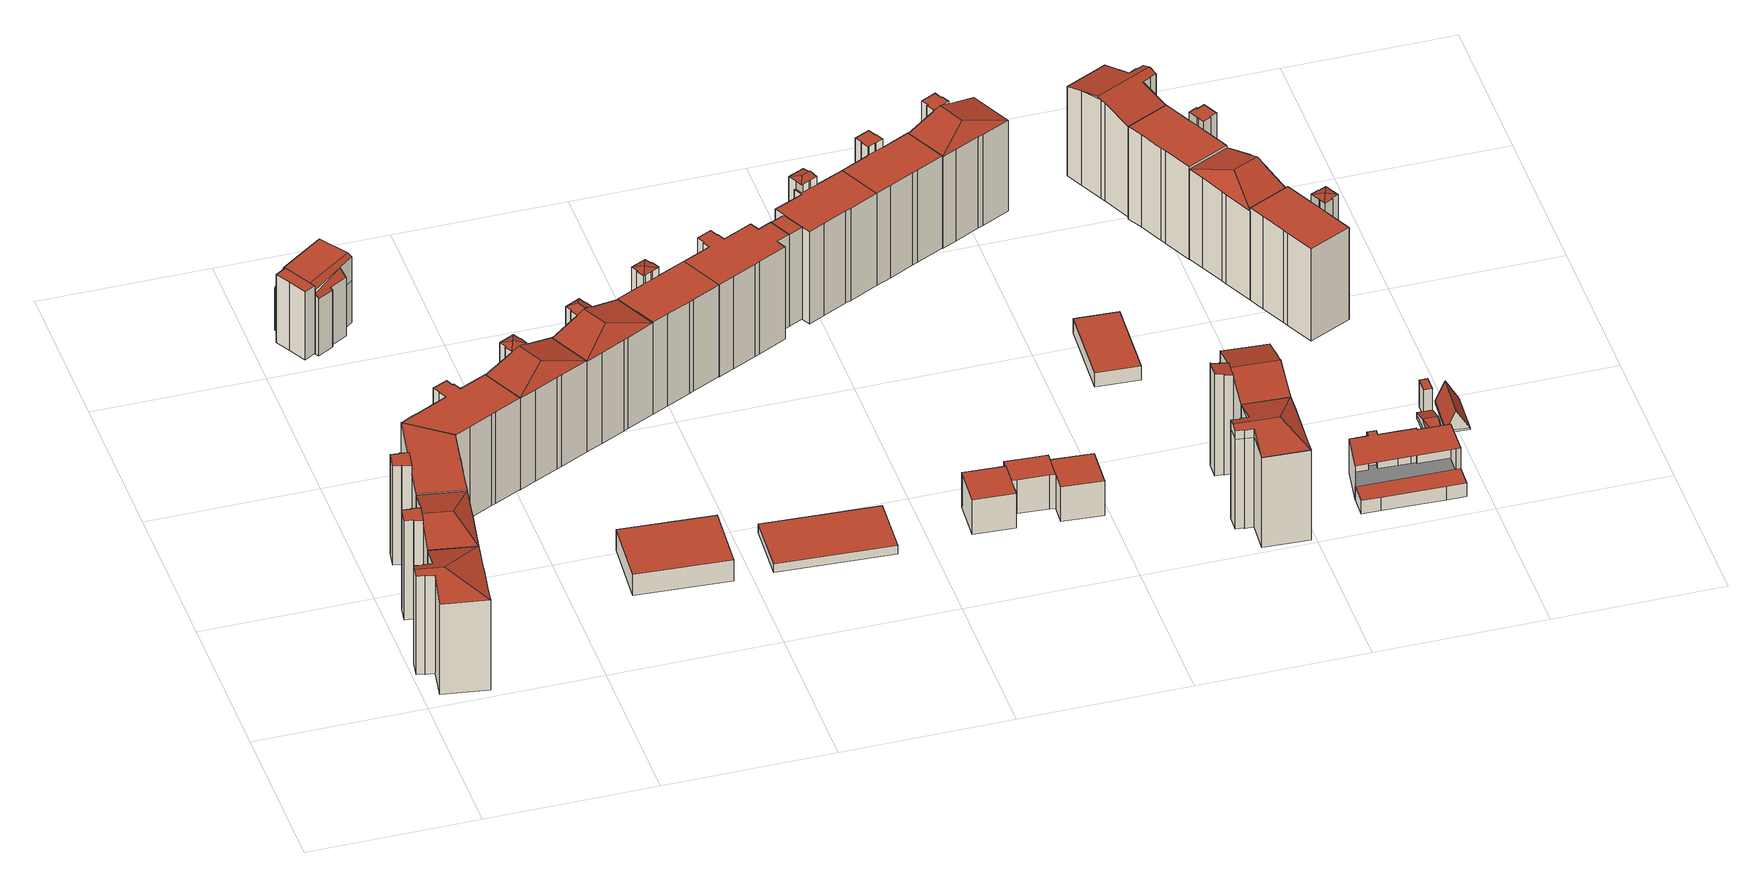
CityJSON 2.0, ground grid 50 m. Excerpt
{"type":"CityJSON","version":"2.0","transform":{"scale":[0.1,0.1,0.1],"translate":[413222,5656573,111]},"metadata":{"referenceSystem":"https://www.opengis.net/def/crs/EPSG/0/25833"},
"CityObjects":{
"building1":{"type":"Building","attributes":{"Dachtyp_tdc":"tdcFreeFormRoof","Gemeindeschluessel":14612000,"Dachneigung":18.18,"QualitaetDacherkennung":18,"Geometrietyp2DReferenz":"3000","measuredHeight":34.26,"function":"31001_9998","roofType":"5000"},"geometry":[{"type":"Solid","lod":"2","boundaries":[[[[0,1,2,3]],[[1,4,5,2]],[[4,6,7,5]],[[6,8,9,7]],[[8,10,11,9]],[[10,12,13,11]],[[12,14,15,13]],[[14,16,17,15]],[[16,18,19,17]],[[18,20,21,19]],[[20,22,23,21]],[[22,24,25,23]],[[24,26,27,25]],[[26,28,29,27]],[[28,0,3,29]],[[30,20,18,16,14,12]],[[30,12,10,8,6,4,1,31]],[[24,22,20,30,31,0,28,26]],[[1,0,31]],[[3,2,5,7,9,11,13,15,17,19,21,23,25,27,29]]]],"semantics":{"surfaces":[{"type":"WallSurface"},{"type":"RoofSurface"},{"type":"GroundSurface"}],"values":[[0,0,0,0,0,0,0,0,0,0,0,0,0,0,0,1,1,1,0,2]]}}]},
"building2":{"type":"Building","attributes":{"Gemeindeschluessel":14612000,"Geometrietyp2DReferenz":"3000","function":"31001_9998","roofType":"9999"},"children":["building2-1","building2-2"]},
"building2-1":{"type":"BuildingPart","attributes":{"Dachtyp_tdc":"tdcPolyFlatRoof","Dachneigung":0,"QualitaetDacherkennung":25,"Geometrietyp2DReferenz":"3000","measuredHeight":33.9,"roofType":"1000"},"parents":["building2"],"geometry":[{"type":"MultiSurface","lod":"2","boundaries":[[[32,33,34]],[[32,35,36,33]],[[35,37,38,36]],[[37,39,40,38]],[[39,41,42,40]],[[41,43,44,42]],[[43,45,46,44]],[[45,47,48,49,46]],[[47,45,43,41,39,37,35,32,50,51,52]],[[33,36,38,40,42,44,46,49,53]]],"semantics":{"surfaces":[{"type":"WallSurface"},{"type":"RoofSurface"},{"type":"GroundSurface"}],"values":[0,0,0,0,0,0,0,0,1,2]}}]},
"building2-2":{"type":"BuildingPart","attributes":{"Dachtyp_tdc":"tdcHipAndGableRoof","Dachneigung":14.96,"QualitaetDacherkennung":18,"Geometrietyp2DReferenz":"3000","measuredHeight":34.04,"roofType":"5000"},"parents":["building2"],"geometry":[{"type":"MultiSurface","lod":"2","boundaries":[[[48,54,55,49]],[[54,56,57,55]],[[56,58,59,57]],[[58,60,61,59]],[[60,62,63,61]],[[62,64,65,63]],[[64,66,13,65]],[[66,67,11,13]],[[67,34,33,11]],[[66,64,62,60,58,68]],[[58,56,54,48,52,69,68]],[[69,50,34,67,66,68]],[[53,49,55,57,59,61,63,65,13,11,33]]],"semantics":{"surfaces":[{"type":"WallSurface"},{"type":"RoofSurface"},{"type":"GroundSurface"}],"values":[0,0,0,0,0,0,0,0,0,1,1,1,2]}}]},
"building3":{"type":"Building","attributes":{"Gemeindeschluessel":14612000,"Geometrietyp2DReferenz":"3000","function":"31001_9998","roofType":"9999"},"children":["building3-1","building3-2"]},
"building3-1":{"type":"BuildingPart","attributes":{"Dachtyp_tdc":"tdcPolyFlatRoof","Dachneigung":0,"QualitaetDacherkennung":62,"Geometrietyp2DReferenz":"3000","measuredHeight":31.09,"roofType":"1000"},"parents":["building3"],"geometry":[{"type":"MultiSurface","lod":"2","boundaries":[[[70,71,72,73]],[[71,74,75,72]],[[74,76,77,75]],[[76,78,79,77]],[[78,80,81,79]],[[80,82,59,81]],[[82,83,57,59]],[[83,84,85,57]],[[84,86,87,85]],[[84,83,82,80,78,76,74,71,70,86]],[[87,73,72,75,77,79,81,59,57,85]]],"semantics":{"surfaces":[{"type":"WallSurface"},{"type":"RoofSurface"},{"type":"GroundSurface"}],"values":[0,0,0,0,0,0,0,0,0,1,2]}}]},
"building3-2":{"type":"BuildingPart","attributes":{"Dachtyp_tdc":"tdcPolyFlatRoof","Dachneigung":0,"QualitaetDacherkennung":21,"Geometrietyp2DReferenz":"3000","measuredHeight":33.88,"roofType":"1000"},"parents":["building3"],"geometry":[{"type":"MultiSurface","lod":"2","boundaries":[[[88,89,90,91]],[[89,92,93,90]],[[92,94,70,73,93]],[[95,96,85,87,86]],[[96,97,98,85]],[[97,99,100,98]],[[99,101,102,100]],[[101,88,91,102]],[[101,99,97,96,95,94,92,89,88]],[[91,90,93,73,87,85,98,100,102]]],"semantics":{"surfaces":[{"type":"WallSurface"},{"type":"RoofSurface"},{"type":"GroundSurface"}],"values":[0,0,0,0,0,0,0,0,1,2]}}]},
"building4":{"type":"Building","attributes":{"Dachtyp_tdc":"tdcPolyFlatRoof","Gemeindeschluessel":14612000,"Dachneigung":0,"QualitaetDacherkennung":43,"Geometrietyp2DReferenz":"3000","measuredHeight":31.38,"function":"31001_9998","roofType":"1000"},"geometry":[{"type":"Solid","lod":"2","boundaries":[[[[103,104,105,106]],[[104,107,108,105]],[[107,109,110,108]],[[109,111,112,110]],[[111,113,114,112]],[[113,115,116,114]],[[115,117,118,116]],[[117,119,120,118]],[[119,121,122,120]],[[121,123,124,122]],[[123,125,126,124]],[[125,127,128,126]],[[127,129,130,128]],[[129,131,132,130]],[[131,133,134,132]],[[133,135,136,134]],[[135,137,138,136]],[[137,103,106,138]],[[137,135,133,131,129,127,125,123,121,119,117,115,113,111,109,107,104,103]],[[106,105,108,110,112,114,116,118,120,122,124,126,128,130,132,134,136,138]]]],"semantics":{"surfaces":[{"type":"WallSurface"},{"type":"RoofSurface"},{"type":"GroundSurface"}],"values":[[0,0,0,0,0,0,0,0,0,0,0,0,0,0,0,0,0,0,1,2]]}}]},
"building5":{"type":"Building","attributes":{"Gemeindeschluessel":14612000,"Geometrietyp2DReferenz":"3000","function":"31001_9998","roofType":"9999"},"children":["building5-1","building5-2","building5-3"]},
"building5-1":{"type":"BuildingPart","attributes":{"Dachtyp_tdc":"tdcCutGableRoof","Dachneigung":0.2,"QualitaetDacherkennung":52,"Geometrietyp2DReferenz":"3000","measuredHeight":23.17,"roofType":"9999"},"parents":["building5"],"geometry":[{"type":"MultiSurface","lod":"2","boundaries":[[[139,140,141,142]],[[143,144,145,146]],[[144,147,148,145]],[[147,149,150,148]],[[149,151,152,150]],[[151,153,154,152]],[[153,155,156,154]],[[155,157,158,156]],[[159,160,161,147,162]],[[163,164,165,166,167,168]],[[162,169,170,166,165,159]],[[143,170,169,144]],[[144,169,162,147]],[[139,171,168,167,140]],[[153,165,164,155]],[[151,160,159,165,153]],[[155,164,163,172,157]],[[149,161,160,151]],[[147,161,149]],[[158,142,141,146,145,148,150,152,154,156]]],"semantics":{"surfaces":[{"type":"WallSurface"},{"type":"RoofSurface"},{"type":"GroundSurface"}],"values":[0,0,0,0,0,0,0,0,1,1,1,0,0,0,0,0,0,0,0,2]}}]},
"building5-2":{"type":"BuildingPart","attributes":{"Dachtyp_tdc":"tdcPolyFlatRoof","Dachneigung":0,"QualitaetDacherkennung":53,"Geometrietyp2DReferenz":"3000","measuredHeight":23.2,"roofType":"1000"},"parents":["building5"],"geometry":[{"type":"MultiSurface","lod":"2","boundaries":[[[173,174,175,141,140,167]],[[174,176,177,175]],[[176,178,179,177]],[[178,180,170,143,146,179]],[[180,178,176,174,173]],[[141,175,177,179,146]]],"semantics":{"surfaces":[{"type":"WallSurface"},{"type":"RoofSurface"},{"type":"GroundSurface"}],"values":[0,0,0,0,1,2]}}]},
"building5-3":{"type":"BuildingPart","attributes":{"Dachtyp_tdc":"tdcPolyFlatRoof","Dachneigung":43.08,"QualitaetDacherkennung":27,"Geometrietyp2DReferenz":"3000","measuredHeight":22.1,"roofType":"2100"},"parents":["building5"],"geometry":[{"type":"MultiSurface","lod":"2","boundaries":[[[172,181,182,158,157]],[[181,183,184,182]],[[183,185,186,184]],[[185,187,188,186]],[[187,171,139,142,188]],[[187,185,183,181,172,171]],[[142,158,182,184,186,188]]],"semantics":{"surfaces":[{"type":"WallSurface"},{"type":"RoofSurface"},{"type":"GroundSurface"}],"values":[0,0,0,0,0,1,2]}}]},
"building6":{"type":"Building","attributes":{"Gemeindeschluessel":14612000,"Geometrietyp2DReferenz":"3000","function":"31001_9998","roofType":"9999"},"children":["building6-1","building6-2"]},
"building6-1":{"type":"BuildingPart","attributes":{"Dachtyp_tdc":"tdcHipAndGableRoof","Dachneigung":15.09,"QualitaetDacherkennung":14,"Geometrietyp2DReferenz":"3000","measuredHeight":34.61,"roofType":"5000"},"parents":["building6"],"geometry":[{"type":"MultiSurface","lod":"2","boundaries":[[[189,190,191,192]],[[190,193,194,191]],[[193,195,196,194]],[[195,197,198,196]],[[197,199,200,198]],[[199,201,202,200]],[[201,203,204,202]],[[203,205,206,204]],[[201,199,197,195,193,207]],[[193,190,189,208,209,210,207]],[[210,211,212,205,203,201,207]],[[213,214,215,192,191,194,196,198,200,202,204,206]]],"semantics":{"surfaces":[{"type":"WallSurface"},{"type":"RoofSurface"},{"type":"GroundSurface"}],"values":[0,0,0,0,0,0,0,0,1,1,1,2]}}]},
"building6-2":{"type":"BuildingPart","attributes":{"Dachtyp_tdc":"tdcFreeFormRoof","Dachneigung":15.36,"QualitaetDacherkennung":20,"Geometrietyp2DReferenz":"3000","measuredHeight":34.92,"roofType":"5000"},"parents":["building6"],"geometry":[{"type":"MultiSurface","lod":"2","boundaries":[[[216,217,218,219]],[[217,220,221,218]],[[220,222,223,221]],[[222,224,225,223]],[[224,226,227,225]],[[226,228,192,227]],[[228,189,192]],[[229,206,205]],[[229,216,219,206]],[[230,211,231,209,232,233,234]],[[232,228,226,224,222,233]],[[222,220,234,233]],[[220,217,216,229,230,234]],[[219,218,221,223,225,227,192,215,214,213,206]]],"semantics":{"surfaces":[{"type":"WallSurface"},{"type":"RoofSurface"},{"type":"GroundSurface"}],"values":[0,0,0,0,0,0,0,0,0,1,1,1,1,2]}}]},
"building7":{"type":"Building","attributes":{"Dachtyp_tdc":"tdcPolyFlatRoof","Gemeindeschluessel":14612000,"Dachneigung":0,"QualitaetDacherkennung":86,"Geometrietyp2DReferenz":"3000","measuredHeight":7.02,"function":"31001_9998","roofType":"1000"},"geometry":[{"type":"Solid","lod":"2","boundaries":[[[[235,236,237,238]],[[236,239,240,237]],[[239,241,242,240]],[[241,235,238,242]],[[241,239,236,235]],[[238,237,240,242]]]],"semantics":{"surfaces":[{"type":"WallSurface"},{"type":"RoofSurface"},{"type":"GroundSurface"}],"values":[[0,0,0,0,1,2]]}}]},
"building8":{"type":"Building","attributes":{"Gemeindeschluessel":14612000,"Geometrietyp2DReferenz":"3000","function":"31001_9998","roofType":"9999"},"children":["building8-1","building8-2"]},
"building8-1":{"type":"BuildingPart","attributes":{"Dachtyp_tdc":"tdcFreeFormRoof","Dachneigung":25.34,"QualitaetDacherkennung":10,"Geometrietyp2DReferenz":"3000","measuredHeight":34.92,"roofType":"5000"},"parents":["building8"],"geometry":[{"type":"MultiSurface","lod":"2","boundaries":[[[243,244,245,246]],[[244,247,248,245]],[[247,249,250,248]],[[249,251,252,250]],[[251,253,254,252]],[[255,256,257,258]],[[256,243,246,257]],[[259,260,253,251,249,247,261]],[[247,244,261]],[[244,243,256,255,262,259,261]],[[246,245,248,250,252,254,263,264,258,257]]],"semantics":{"surfaces":[{"type":"WallSurface"},{"type":"RoofSurface"},{"type":"GroundSurface"}],"values":[0,0,0,0,0,0,0,1,1,1,2]}}]},
"building8-2":{"type":"BuildingPart","attributes":{"Dachtyp_tdc":"tdcHipAndGableRoof","Dachneigung":15.27,"QualitaetDacherkennung":13,"Geometrietyp2DReferenz":"3000","measuredHeight":34.54,"roofType":"5000"},"parents":["building8"],"geometry":[{"type":"MultiSurface","lod":"2","boundaries":[[[265,254,253]],[[265,266,267,254]],[[266,268,269,267]],[[268,270,271,269]],[[270,272,273,271]],[[272,274,275,273]],[[274,276,277,275]],[[276,278,194,277]],[[278,279,191,194]],[[279,280,255,258,191]],[[278,276,274,272,270,281]],[[270,268,266,265,260,282,283,281]],[[283,262,280,279,278,281]],[[264,263,254,267,269,271,273,275,277,194,191,258]]],"semantics":{"surfaces":[{"type":"WallSurface"},{"type":"RoofSurface"},{"type":"GroundSurface"}],"values":[0,0,0,0,0,0,0,0,0,0,1,1,1,2]}}]},
"building9":{"type":"Building","attributes":{"Dachtyp_tdc":"tdcPolyFlatRoof","Gemeindeschluessel":14612000,"Dachneigung":0,"QualitaetDacherkennung":54,"Geometrietyp2DReferenz":"3000","measuredHeight":3,"function":"31001_9998","roofType":"1000"},"geometry":[{"type":"Solid","lod":"2","boundaries":[[[[284,285,286,287]],[[285,288,289,286]],[[288,290,291,289]],[[290,284,287,291]],[[290,288,285,284]],[[287,286,289,291]]]],"semantics":{"surfaces":[{"type":"WallSurface"},{"type":"RoofSurface"},{"type":"GroundSurface"}],"values":[[0,0,0,0,1,2]]}}]},
"building10":{"type":"Building","attributes":{"Gemeindeschluessel":14612000,"Geometrietyp2DReferenz":"3000","function":"31001_9998","roofType":"9999"},"children":["building10-1","building10-2"]},
"building10-1":{"type":"BuildingPart","attributes":{"Dachtyp_tdc":"tdcPolyFlatRoof","Dachneigung":0,"QualitaetDacherkennung":43,"Geometrietyp2DReferenz":"3000","measuredHeight":31.47,"roofType":"1000"},"parents":["building10"],"geometry":[{"type":"MultiSurface","lod":"2","boundaries":[[[292,293,294,295,296,297,298,299,300,301,302,303]],[[304,305,306,307,308,309,271,269,267,310,311,312]],[[301,300,305,304]],[[300,299,306,305]],[[299,298,307,306]],[[298,297,308,307]],[[297,296,309,308]],[[296,295,271,309]],[[295,294,269,271]],[[294,293,267,269]],[[293,292,310,267]]],"semantics":{"surfaces":[{"type":"RoofSurface"},{"type":"GroundSurface"},{"type":"WallSurface"}],"values":[0,1,2,2,2,2,2,2,2,2,2]}}]},
"building10-2":{"type":"BuildingPart","attributes":{"Dachtyp_tdc":"tdcFreeFormRoof","Dachneigung":10.83,"QualitaetDacherkennung":24,"Geometrietyp2DReferenz":"3000","measuredHeight":34.85,"roofType":"5000"},"parents":["building10"],"geometry":[{"type":"MultiSurface","lod":"2","boundaries":[[[313,314,315,316]],[[314,317,318,315]],[[317,319,320,318]],[[319,321,322,320]],[[321,323,301,304,322]],[[324,325,326,310,292]],[[325,313,316,326]],[[327,328,329]],[[328,323,321,319,317,330,329]],[[317,314,330]],[[314,313,325,324,327,329,330]],[[316,315,318,320,322,304,312,311,310,326]]],"semantics":{"surfaces":[{"type":"WallSurface"},{"type":"RoofSurface"},{"type":"GroundSurface"}],"values":[0,0,0,0,0,0,0,1,1,1,1,2]}}]},
"building11":{"type":"Building","attributes":{"Dachtyp_tdc":"tdcPolyFlatRoof","Gemeindeschluessel":14612000,"Dachneigung":0,"QualitaetDacherkennung":43,"Geometrietyp2DReferenz":"3000","measuredHeight":31.52,"function":"31001_9998","roofType":"1000"},"geometry":[{"type":"Solid","lod":"2","boundaries":[[[[331,299,332,333]],[[299,300,334,332]],[[300,335,336,334]],[[335,337,338,336]],[[337,339,340,338]],[[339,341,342,340]],[[341,343,344,342]],[[343,345,346,344]],[[345,347,348,346]],[[347,349,350,348]],[[349,351,352,350]],[[351,353,354,352]],[[353,355,356,354]],[[355,357,358,356]],[[357,359,360,358]],[[359,361,362,360]],[[361,363,364,362]],[[363,365,366,364]],[[365,331,333,366]],[[365,363,361,359,357,355,353,351,349,347,345,343,341,339,337,335,300,299,331]],[[333,332,334,336,338,340,342,344,346,348,350,352,354,356,358,360,362,364,366]]]],"semantics":{"surfaces":[{"type":"WallSurface"},{"type":"RoofSurface"},{"type":"GroundSurface"}],"values":[[0,0,0,0,0,0,0,0,0,0,0,0,0,0,0,0,0,0,0,1,2]]}}]},
"building12":{"type":"Building","attributes":{"Gemeindeschluessel":14612000,"Geometrietyp2DReferenz":"3000","function":"31001_9998","roofType":"9999"},"children":["building12-1","building12-2","building12-3"]},
"building12-1":{"type":"BuildingPart","attributes":{"Dachtyp_tdc":"tdcPolyFlatRoof","Dachneigung":0,"QualitaetDacherkennung":70,"Geometrietyp2DReferenz":"3000","measuredHeight":11.72,"roofType":"1000"},"parents":["building12"],"geometry":[{"type":"MultiSurface","lod":"2","boundaries":[[[367,368,369,370]],[[368,371,369]],[[372,373,374]],[[372,375,376,373]],[[375,377,378,376]],[[377,379,380,378]],[[379,381,382,380]],[[381,367,370,382]],[[381,379,377,375,372,368,367]],[[370,369,373,376,378,380,382]]],"semantics":{"surfaces":[{"type":"WallSurface"},{"type":"RoofSurface"},{"type":"GroundSurface"}],"values":[0,0,0,0,0,0,0,0,1,2]}}]},
"building12-2":{"type":"BuildingPart","attributes":{"Dachtyp_tdc":"tdcPolyFlatRoof","Dachneigung":0,"QualitaetDacherkennung":80,"Geometrietyp2DReferenz":"3000","measuredHeight":11.6,"roofType":"1000"},"parents":["building12"],"geometry":[{"type":"MultiSurface","lod":"2","boundaries":[[[371,383,384,369]],[[383,385,386,384]],[[385,387,388,386]],[[387,389,390,388]],[[389,391,392,390]],[[391,393,394,392]],[[395,396,397,398]],[[396,399,400,397]],[[399,374,373,400]],[[374,399,396,395,393,391,389,387,385,383,371]],[[384,386,388,390,392,394,398,397,400,373,369]]],"semantics":{"surfaces":[{"type":"WallSurface"},{"type":"RoofSurface"},{"type":"GroundSurface"}],"values":[0,0,0,0,0,0,0,0,0,1,2]}}]},
"building12-3":{"type":"BuildingPart","attributes":{"Dachtyp_tdc":"tdcPolyFlatRoof","Dachneigung":0,"QualitaetDacherkennung":73,"Geometrietyp2DReferenz":"3000","measuredHeight":11.74,"roofType":"1000"},"parents":["building12"],"geometry":[{"type":"MultiSurface","lod":"2","boundaries":[[[401,402,403,404]],[[402,405,406,403]],[[405,407,395,398,406]],[[408,409,410,394,393]],[[409,411,412,410]],[[411,401,404,412]],[[411,409,408,407,405,402,401]],[[404,403,406,398,394,410,412]]],"semantics":{"surfaces":[{"type":"WallSurface"},{"type":"RoofSurface"},{"type":"GroundSurface"}],"values":[0,0,0,0,0,0,1,2]}}]},
"building13":{"type":"Building","attributes":{"Gemeindeschluessel":14612000,"Geometrietyp2DReferenz":"3000","function":"31001_9998","roofType":"9999"},"children":["building13-1","building13-2","building13-3"]},
"building13-1":{"type":"BuildingPart","attributes":{"Dachtyp_tdc":"tdcFreeFormRoof","Dachneigung":10.68,"QualitaetDacherkennung":22,"Geometrietyp2DReferenz":"3000","measuredHeight":34.82,"roofType":"5000"},"parents":["building13"],"geometry":[{"type":"MultiSurface","lod":"2","boundaries":[[[413,414,415,416]],[[414,417,418,415]],[[417,419,420,421,418]],[[422,423,424,425,426]],[[423,413,416,424]],[[427,419,417,414,428]],[[414,413,423,428]],[[423,422,427,428]],[[416,415,418,421,429,425,424]]],"semantics":{"surfaces":[{"type":"WallSurface"},{"type":"RoofSurface"},{"type":"GroundSurface"}],"values":[0,0,0,0,0,1,1,1,2]}}]},
"building13-2":{"type":"BuildingPart","attributes":{"Dachtyp_tdc":"tdcPolyFlatRoof","Dachneigung":0,"QualitaetDacherkennung":46,"Geometrietyp2DReferenz":"3000","measuredHeight":31.48,"roofType":"1000"},"parents":["building13"],"geometry":[{"type":"MultiSurface","lod":"2","boundaries":[[[430,431,432,433]],[[431,434,435,432]],[[434,436,437,435]],[[436,438,439,437]],[[438,440,441,439]],[[440,442,443,441]],[[442,444,445,443]],[[444,446,447,448,445]],[[449,450,451]],[[449,452,453,450]],[[452,454,455,453]],[[454,456,457,455]],[[456,426,425,457]],[[426,456,454,452,449,446,444,442,440,438,436,434,431,430,420,458]],[[429,421,433,432,435,437,439,441,443,445,448,450,453,455,457,425]],[[420,430,433,421]]],"semantics":{"surfaces":[{"type":"WallSurface"},{"type":"RoofSurface"},{"type":"GroundSurface"}],"values":[0,0,0,0,0,0,0,0,0,0,0,0,0,1,2,0]}}]},
"building13-3":{"type":"BuildingPart","attributes":{"Dachtyp_tdc":"tdcPolyFlatRoof","Dachneigung":0,"QualitaetDacherkennung":54,"Geometrietyp2DReferenz":"3000","measuredHeight":31.36,"roofType":"1000"},"parents":["building13"],"geometry":[{"type":"MultiSurface","lod":"2","boundaries":[[[459,460,461,462]],[[460,451,450,461]],[[447,459,462,448]],[[447,451,460,459]],[[462,461,450,448]]],"semantics":{"surfaces":[{"type":"WallSurface"},{"type":"RoofSurface"},{"type":"GroundSurface"}],"values":[0,0,0,1,2]}}]},
"building14":{"type":"Building","attributes":{"Gemeindeschluessel":14612000,"Geometrietyp2DReferenz":"3000","function":"31001_9998","roofType":"9999"},"children":["building14-1","building14-2"]},
"building14-1":{"type":"BuildingPart","attributes":{"Dachtyp_tdc":"tdcPolyFlatRoof","Dachneigung":0,"QualitaetDacherkennung":22,"Geometrietyp2DReferenz":"3000","measuredHeight":34.4,"roofType":"1000"},"parents":["building14"],"geometry":[{"type":"MultiSurface","lod":"2","boundaries":[[[463,464,465,466]],[[464,467,468,465]],[[467,469,470,471,468]],[[472,473,474,475,476]],[[473,477,478,474]],[[477,479,480,478]],[[479,463,466,480]],[[479,477,473,472,469,467,464,463]],[[466,465,468,471,475,474,478,480]]],"semantics":{"surfaces":[{"type":"WallSurface"},{"type":"RoofSurface"},{"type":"GroundSurface"}],"values":[0,0,0,0,0,0,0,1,2]}}]},
"building14-2":{"type":"BuildingPart","attributes":{"Dachtyp_tdc":"tdcPolyFlatRoof","Dachneigung":0,"QualitaetDacherkennung":46,"Geometrietyp2DReferenz":"3000","measuredHeight":31.53,"roofType":"1000"},"parents":["building14"],"geometry":[{"type":"MultiSurface","lod":"2","boundaries":[[[481,482,483,484]],[[482,485,486,483]],[[485,434,435,486]],[[434,431,432,435]],[[431,476,475,432]],[[470,487,488,471]],[[487,489,490,488]],[[489,481,484,490]],[[489,487,470,476,431,434,485,482,481]],[[484,483,486,435,432,475,471,488,490]]],"semantics":{"surfaces":[{"type":"WallSurface"},{"type":"RoofSurface"},{"type":"GroundSurface"}],"values":[0,0,0,0,0,0,0,0,1,2]}}]},
"building15":{"type":"Building","attributes":{"Dachtyp_tdc":"tdcFreeFormRoof","Gemeindeschluessel":14612000,"Dachneigung":16.06,"QualitaetDacherkennung":21,"Geometrietyp2DReferenz":"3000","measuredHeight":34.2,"function":"31001_9998","roofType":"5000"},"geometry":[{"type":"Solid","lod":"2","boundaries":[[[[491,492,493,494]],[[492,495,496,493]],[[495,497,498,496]],[[497,499,500,498]],[[499,501,502,500]],[[501,503,504,502]],[[503,505,506,504]],[[505,507,508,506]],[[507,509,510,508]],[[509,511,512,510]],[[511,513,514,512]],[[513,515,516,514]],[[515,517,518,516]],[[517,519,520,518]],[[519,521,522,520]],[[521,491,494,522]],[[523,524,525,526,501,527,528]],[[499,529,530,531,532,533,527,501]],[[534,528,527,533,535,536,537,538]],[[513,534,538,515]],[[515,538,537,517]],[[517,537,536,519]],[[519,536,535,521]],[[521,535,533,532,491]],[[511,528,534,513]],[[491,532,531,492]],[[492,531,530,495]],[[495,530,529,497]],[[503,526,525,505]],[[501,526,503]],[[505,525,524,507]],[[507,524,523,509]],[[509,523,528,511]],[[497,529,499]],[[494,493,496,498,500,502,504,506,508,510,512,514,516,518,520,522]]]],"semantics":{"surfaces":[{"type":"WallSurface"},{"type":"RoofSurface"},{"type":"GroundSurface"}],"values":[[0,0,0,0,0,0,0,0,0,0,0,0,0,0,0,0,1,1,1,0,0,0,0,0,0,0,0,0,0,0,0,0,0,0,2]]}}]},
"building16":{"type":"Building","attributes":{"Dachtyp_tdc":"tdcPolyFlatRoof","Gemeindeschluessel":14612000,"Dachneigung":0,"QualitaetDacherkennung":92,"Geometrietyp2DReferenz":"3000","measuredHeight":4.95,"function":"31001_9998","roofType":"1000"},"geometry":[{"type":"Solid","lod":"2","boundaries":[[[[539,540,541,542]],[[540,543,544,541]],[[543,545,546,544]],[[545,539,542,546]],[[545,543,540,539]],[[542,541,544,546]]]],"semantics":{"surfaces":[{"type":"WallSurface"},{"type":"RoofSurface"},{"type":"GroundSurface"}],"values":[[0,0,0,0,1,2]]}}]},
"building17":{"type":"Building","attributes":{"Gemeindeschluessel":14612000,"Geometrietyp2DReferenz":"3000","function":"31001_9998","roofType":"9999"},"children":["building17-1","building17-2"]},
"building17-1":{"type":"BuildingPart","attributes":{"Dachtyp_tdc":"tdcPolyFlatRoof","Dachneigung":0,"QualitaetDacherkennung":23,"Geometrietyp2DReferenz":"3000","measuredHeight":34.42,"roofType":"1000"},"parents":["building17"],"geometry":[{"type":"MultiSurface","lod":"2","boundaries":[[[547,548,549,550]],[[548,551,552,549]],[[551,553,554,555,552]],[[556,557,558,559,560]],[[557,561,562,558]],[[561,563,564,562]],[[563,547,550,564]],[[563,561,557,556,565,566,567,553,551,548,547]],[[550,549,552,555,568,559,558,562,564]]],"semantics":{"surfaces":[{"type":"WallSurface"},{"type":"RoofSurface"},{"type":"GroundSurface"}],"values":[0,0,0,0,0,0,0,1,2]}}]},
"building17-2":{"type":"BuildingPart","attributes":{"Dachtyp_tdc":"tdcHipAndGableRoof","Dachneigung":16.61,"QualitaetDacherkennung":13,"Geometrietyp2DReferenz":"3000","measuredHeight":34.62,"roofType":"5000"},"parents":["building17"],"geometry":[{"type":"MultiSurface","lod":"2","boundaries":[[[569,560,559,570]],[[571,572,573,574,575,576]],[[575,577,578,554,567,579,576]],[[579,565,560,569,571,576]],[[568,555,580,581,582,583,584,585,586,570,559]],[[554,578,580,555]],[[578,577,581,580]],[[577,575,582,581]],[[575,574,583,582]],[[574,573,584,583]],[[573,572,585,584]],[[572,571,586,585]],[[571,569,570,586]]],"semantics":{"surfaces":[{"type":"WallSurface"},{"type":"RoofSurface"},{"type":"GroundSurface"}],"values":[0,1,1,1,2,0,0,0,0,0,0,0,0]}}]},
"building18":{"type":"Building","attributes":{"Gemeindeschluessel":14612000,"Geometrietyp2DReferenz":"3000","function":"31001_9998","roofType":"9999"},"children":["building18-1","building18-2"]},
"building18-1":{"type":"BuildingPart","attributes":{"Dachtyp_tdc":"tdcPolyFlatRoof","Dachneigung":12.8,"QualitaetDacherkennung":47,"Geometrietyp2DReferenz":"3000","measuredHeight":34.8,"roofType":"2100"},"parents":["building18"],"geometry":[{"type":"MultiSurface","lod":"2","boundaries":[[[587,588,589]],[[587,590,591,588]],[[590,592,593,591]],[[592,594,595,593]],[[594,596,597,595]],[[596,598,599,597]],[[598,600,601,599]],[[600,602,603,604,601]],[[602,600,598,596,594,592,590,587,605,606,607]],[[588,591,593,595,597,599,601,604,608]]],"semantics":{"surfaces":[{"type":"WallSurface"},{"type":"RoofSurface"},{"type":"GroundSurface"}],"values":[0,0,0,0,0,0,0,0,1,2]}}]},
"building18-2":{"type":"BuildingPart","attributes":{"Dachtyp_tdc":"tdcGableRoof","Dachneigung":16.81,"QualitaetDacherkennung":15,"Geometrietyp2DReferenz":"3000","measuredHeight":34.04,"roofType":"3100"},"parents":["building18"],"geometry":[{"type":"MultiSurface","lod":"2","boundaries":[[[499,589,588,500]],[[603,609,610,604]],[[609,611,612,610]],[[611,613,614,612]],[[613,615,616,614]],[[615,617,618,616]],[[617,619,620,618]],[[619,501,502,620]],[[501,499,500,502]],[[617,615,613,611,609,603,607,621]],[[621,605,589,499,501,619,617]],[[500,588,608,604,610,612,614,616,618,620,502]]],"semantics":{"surfaces":[{"type":"WallSurface"},{"type":"RoofSurface"},{"type":"GroundSurface"}],"values":[0,0,0,0,0,0,0,0,0,1,1,2]}}]},
"building19":{"type":"Building","attributes":{"Gemeindeschluessel":14612000,"QualitaetDacherkennung":100,"Geometrietyp2DReferenz":"3000","function":"31001_9998","roofType":"9999"},"children":["building19-1","building19-2"]},
"building19-1":{"type":"BuildingPart","attributes":{"Dachtyp_tdc":"tdcLeanToRoof","Dachneigung":0,"QualitaetDacherkennung":100,"Geometrietyp2DReferenz":"3000","measuredHeight":11.69,"roofType":"2100"},"parents":["building19"],"geometry":[{"type":"MultiSurface","lod":"2","boundaries":[[[622,623,624,625,626]],[[623,627,628,624]],[[627,629,630,628]],[[629,631,632,630]],[[631,633,634,632]],[[633,635,636,634]],[[635,637,638,636]],[[637,639,640,638]],[[639,641,642,640]],[[641,643,644,642]],[[643,645,646,644]],[[645,647,648,649,646]],[[647,645,643,641,639,637,635,633,631,629,627,623,622]],[[625,624,628,630,632,634,636,638,640,642,644,646,649]]],"semantics":{"surfaces":[{"type":"WallSurface"},{"type":"RoofSurface"},{"type":"GroundSurface"}],"values":[0,0,0,0,0,0,0,0,0,0,0,0,1,2]}}]},
"building19-2":{"type":"BuildingPart","attributes":{"Dachtyp_tdc":"tdcLeanToRoof","Dachneigung":0,"QualitaetDacherkennung":100,"Geometrietyp2DReferenz":"3000","measuredHeight":4.6,"roofType":"2100"},"parents":["building19"],"geometry":[{"type":"MultiSurface","lod":"2","boundaries":[[[648,650,651,649]],[[650,652,653,651]],[[652,654,655,653]],[[654,656,657,655]],[[656,658,659,657]],[[658,626,625,659]],[[626,658,656,654,652,650,648]],[[649,651,653,655,657,659,625]]],"semantics":{"surfaces":[{"type":"WallSurface"},{"type":"RoofSurface"},{"type":"GroundSurface"}],"values":[0,0,0,0,0,0,1,2]}}]},
"building20":{"type":"Building","attributes":{"Dachtyp_tdc":"tdcFreeFormRoof","Gemeindeschluessel":14612000,"Dachneigung":16.34,"QualitaetDacherkennung":15,"Geometrietyp2DReferenz":"3000","measuredHeight":34.15,"function":"31001_9998","roofType":"5000"},"geometry":[{"type":"Solid","lod":"2","boundaries":[[[[660,661,662,663]],[[661,664,665,662]],[[664,666,667,665]],[[666,668,669,667]],[[668,670,671,669]],[[670,672,673,671]],[[672,674,675,673]],[[674,676,677,675]],[[676,678,679,677]],[[678,680,681,679]],[[680,682,683,681]],[[682,684,685,683]],[[684,686,687,685]],[[686,688,689,687]],[[688,660,663,689]],[[678,676,674,672,690,691,686,684,682,680]],[[690,670,668,666,664,661,660,688,691]],[[672,670,690]],[[688,686,691]],[[663,662,665,667,669,671,673,675,677,679,681,683,685,687,689]]]],"semantics":{"surfaces":[{"type":"WallSurface"},{"type":"RoofSurface"},{"type":"GroundSurface"}],"values":[[0,0,0,0,0,0,0,0,0,0,0,0,0,0,0,1,1,0,0,2]]}}]},
"building21":{"type":"Building","attributes":{"Gemeindeschluessel":14612000,"Geometrietyp2DReferenz":"3000","function":"31001_9998","roofType":"9999"},"children":["building21-1","building21-2"]},
"building21-1":{"type":"BuildingPart","attributes":{"Dachtyp_tdc":"tdcPolyFlatRoof","Dachneigung":0,"QualitaetDacherkennung":19,"Geometrietyp2DReferenz":"3000","measuredHeight":34.44,"roofType":"1000"},"parents":["building21"],"geometry":[{"type":"MultiSurface","lod":"2","boundaries":[[[692,693,694,695]],[[693,696,697,694]],[[696,698,699,697]],[[698,700,699]],[[701,702,703,704,705]],[[702,706,707,703]],[[706,708,709,707]],[[708,710,711,709]],[[710,692,695,711]],[[710,708,706,702,701,698,696,693,692]],[[695,694,697,699,704,703,707,709,711]]],"semantics":{"surfaces":[{"type":"WallSurface"},{"type":"RoofSurface"},{"type":"GroundSurface"}],"values":[0,0,0,0,0,0,0,0,0,1,2]}}]},
"building21-2":{"type":"BuildingPart","attributes":{"Dachtyp_tdc":"tdcPolyFlatRoof","Dachneigung":0,"QualitaetDacherkennung":59,"Geometrietyp2DReferenz":"3000","measuredHeight":31.57,"roofType":"1000"},"parents":["building21"],"geometry":[{"type":"MultiSurface","lod":"2","boundaries":[[[700,712,713,699]],[[712,714,715,713]],[[714,716,717,715]],[[716,718,719,717]],[[718,720,721,719]],[[720,722,723,721]],[[722,724,725,723]],[[724,705,704,725]],[[705,724,722,720,718,716,714,712,700]],[[699,713,715,717,719,721,723,725,704]]],"semantics":{"surfaces":[{"type":"WallSurface"},{"type":"RoofSurface"},{"type":"GroundSurface"}],"values":[0,0,0,0,0,0,0,0,1,2]}}]},
"building22":{"type":"Building","attributes":{"Gemeindeschluessel":14612000,"Geometrietyp2DReferenz":"3000","function":"31001_9998","roofType":"9999"},"children":["building22-1","building22-2"]},
"building22-1":{"type":"BuildingPart","attributes":{"Dachtyp_tdc":"tdcPolyFlatRoof","Dachneigung":0,"QualitaetDacherkennung":0,"Geometrietyp2DReferenz":"3000","measuredHeight":24.8,"roofType":"9999"},"parents":["building22"],"geometry":[{"type":"MultiSurface","lod":"2","boundaries":[[[726,727,728,729,730,731,732,733,734]],[[734,733,735,736]],[[733,732,737,735]],[[732,731,738,737]],[[729,728,739,740]],[[728,727,741,739]],[[727,726,742,741]],[[726,734,736,742]],[[736,735,737,738,743,740,739,741,742]],[[740,743,730,729]],[[743,738,731,730]]],"semantics":{"surfaces":[{"type":"RoofSurface"},{"type":"WallSurface"},{"type":"GroundSurface"},{"type":"ClosureSurface","isClosure":"1","QuelleClosure":"LoD1Solid"}],"values":[0,1,1,1,1,1,1,1,2,3,3]}}]},
"building22-2":{"type":"BuildingPart","attributes":{"Dachtyp_tdc":"tdcHipAndGableRoof","Dachneigung":19.43,"QualitaetDacherkennung":16,"Geometrietyp2DReferenz":"3000","measuredHeight":34.56,"roofType":"5000"},"parents":["building22"],"geometry":[{"type":"MultiSurface","lod":"2","boundaries":[[[744,738,731]],[[744,745,746,738]],[[745,747,748,746]],[[747,749,750,748]],[[749,751,752,750]],[[751,753,754,752]],[[753,755,756,754]],[[755,757,758,756]],[[757,759,760,758]],[[759,761,729,740,760]],[[755,753,751,749,747,762]],[[747,745,744,763,762]],[[763,761,759,757,755,762]],[[740,743,738,746,748,750,752,754,756,758,760]]],"semantics":{"surfaces":[{"type":"WallSurface"},{"type":"RoofSurface"},{"type":"GroundSurface"}],"values":[0,0,0,0,0,0,0,0,0,0,1,1,1,2]}}]},
"building23":{"type":"Building","attributes":{"Dachtyp_tdc":"tdcFreeFormRoof","Gemeindeschluessel":14612000,"Dachneigung":22.9,"QualitaetDacherkennung":7,"Geometrietyp2DReferenz":"3000","measuredHeight":4.39,"function":"31001_9998","roofType":"5000"},"geometry":[{"type":"Solid","lod":"2","boundaries":[[[[764,765,766,767]],[[765,768,769,766]],[[768,770,771,769]],[[770,772,773,771]],[[772,774,775,773]],[[774,764,767,775]],[[776,777,778,779,780]],[[780,772,781]],[[772,780,779]],[[779,774,772]],[[770,781,772]],[[768,776,780,781,770]],[[764,778,777,765]],[[774,779,778,764]],[[765,777,776,768]],[[767,766,769,771,773,775]]]],"semantics":{"surfaces":[{"type":"WallSurface"},{"type":"RoofSurface"},{"type":"GroundSurface"}],"values":[[0,0,0,0,0,0,1,1,1,1,0,0,0,0,0,2]]}}]},
"building24":{"type":"Building","attributes":{"Gemeindeschluessel":14612000,"Geometrietyp2DReferenz":"3000","function":"31001_9998","roofType":"9999"},"children":["building24-1","building24-2"]},
"building24-1":{"type":"BuildingPart","attributes":{"Dachtyp_tdc":"tdcFreeFormRoof","Dachneigung":10.52,"QualitaetDacherkennung":19,"Geometrietyp2DReferenz":"3000","measuredHeight":34.8,"roofType":"5000"},"parents":["building24"],"geometry":[{"type":"MultiSurface","lod":"2","boundaries":[[[782,783,784]],[[782,785,786,783]],[[785,787,788,786]],[[787,789,790,788]],[[789,791,792,790]],[[791,793,794,792]],[[793,795,796,794]],[[795,797,798,799,796]],[[791,789,800]],[[789,787,785,782,801,802,800]],[[801,803,802]],[[803,797,795,793,791,800,802]],[[799,804,805,783,786,788,790,792,794,796]]],"semantics":{"surfaces":[{"type":"WallSurface"},{"type":"RoofSurface"},{"type":"GroundSurface"}],"values":[0,0,0,0,0,0,0,0,1,1,1,1,2]}}]},
"building24-2":{"type":"BuildingPart","attributes":{"Dachtyp_tdc":"tdcPolyFlatRoof","Dachneigung":0,"QualitaetDacherkennung":54,"Geometrietyp2DReferenz":"3000","measuredHeight":31.58,"roofType":"1000"},"parents":["building24"],"geometry":[{"type":"MultiSurface","lod":"2","boundaries":[[[806,784,783,746]],[[798,807,808,799]],[[807,809,810,808]],[[809,811,812,810]],[[811,813,814,812]],[[813,815,816,814]],[[815,817,748,816]],[[817,806,746,748]],[[817,815,813,811,809,807,798,818,819,784,806]],[[746,783,805,804,799,808,810,812,814,816,748]]],"semantics":{"surfaces":[{"type":"WallSurface"},{"type":"RoofSurface"},{"type":"GroundSurface"}],"values":[0,0,0,0,0,0,0,0,1,2]}}]},
"building25":{"type":"Building","attributes":{"Dachtyp_tdc":"tdcPolyFlatRoof","Gemeindeschluessel":14612000,"Dachneigung":0,"QualitaetDacherkennung":1,"Geometrietyp2DReferenz":"3000","measuredHeight":9.07,"function":"31001_9998","roofType":"1000"},"geometry":[{"type":"Solid","lod":"2","boundaries":[[[[820,821,822,823]],[[821,824,825,822]],[[824,826,827,825]],[[826,820,823,827]],[[826,824,821,820]],[[823,822,825,827]]]],"semantics":{"surfaces":[{"type":"WallSurface"},{"type":"RoofSurface"},{"type":"GroundSurface"}],"values":[[0,0,0,0,1,2]]}}]},
"building26":{"type":"Building","attributes":{"Dachtyp_tdc":"tdcGableRoof","Gemeindeschluessel":14612000,"Dachneigung":59.43,"QualitaetDacherkennung":8,"Geometrietyp2DReferenz":"3000","measuredHeight":7.08,"function":"31001_9998","roofType":"3100"},"geometry":[{"type":"Solid","lod":"2","boundaries":[[[[828,829,830,831]],[[829,832,833,830]],[[832,834,835,833]],[[834,828,831,835]],[[832,829,836]],[[828,834,837]],[[829,828,837,836]],[[834,832,836,837]],[[831,830,833,835]]]],"semantics":{"surfaces":[{"type":"WallSurface"},{"type":"RoofSurface"},{"type":"GroundSurface"}],"values":[[0,0,0,0,0,0,1,1,2]]}}]}
},
"vertices":[
[10,145,351],[17,193,350],[17,193,15],[10,145,15],[42,189,350],[42,189,15],[42,192,349],[42,192,15],[69,188,349],[69,188,15],[84,280,321],[84,280,15],[220,258,321],[220,258,15],[205,165,322],[205,165,15],[203,151,322],[203,151,15],[190,74,323],[190,74,15],[182,22,323],[182,22,15],[45,44,323],[45,44,15],[60,134,351],[60,134,15],[33,139,351],[33,139,15],[34,141,351],[34,141,15],[93,154,358],[13,167,358],
[98,369,354],[98,369,15],[98,369,347],[72,374,354],[72,374,15],[73,377,354],[73,377,15],[48,381,354],[48,381,15],[56,429,354],[56,429,15],[80,425,354],[80,425,15],[81,428,354],[81,428,15],[107,424,354],[107,424,348],[107,424,15],[102,393,354],[103,397,354],[104,402,354],[103,397,15],
[108,424,348],[108,424,15],[123,517,323],[123,517,15],[259,495,323],[259,495,15],[244,403,323],[244,403,15],[242,389,322],[242,389,15],[229,312,322],[229,312,15],[220,258,322],[84,280,322],[188,383,355],[103,397,355],
[147,663,326],[174,828,326],[174,828,15],[147,663,15],[298,734,326],[298,734,15],[282,640,326],[282,640,15],[280,626,326],[280,626,15],[267,547,326],[267,547,15],[259,495,326],[123,517,326],[137,607,326],[137,607,15],[137,606,326],[137,606,15],
[95,668,354],[120,665,354],[120,665,15],[95,668,15],[120,667,354],[120,667,15],[147,663,354],[137,606,354],[137,607,354],[111,611,354],[111,611,15],[112,614,354],[112,614,15],[87,618,354],[87,618,15],
[174,828,324],[212,847,324],[212,847,11],[174,828,11],[230,855,324],[230,855,11],[251,866,324],[251,866,11],[322,900,324],[322,900,11],[310,924,324],[310,924,11],[312,925,324],[312,925,11],[301,947,324],[301,947,11],[345,968,324],[345,968,11],[355,946,324],[355,946,11],[359,948,324],[359,948,11],[370,924,324],[370,924,11],[452,963,324],[452,963,11],[512,838,324],[512,838,11],[432,799,324],[432,799,11],[419,793,324],[419,793,11],[347,758,324],[347,758,11],[298,734,324],[298,734,11],
[155,1560,154],[154,1562,154],[154,1562,12],[155,1560,12],[100,1659,154],[101,1659,154],[101,1659,12],[100,1659,12],[81,1692,154],[81,1692,12],[153,1736,154],[153,1736,12],[210,1776,154],[210,1776,12],[281,1675,154],[281,1675,12],[289,1664,154],[289,1664,12],[246,1630,154],[246,1630,12],[225,1755,243],[210,1776,173],[153,1736,170],[98,1664,243],[246,1630,234],[289,1664,235],[281,1675,243],[145,1578,243],[154,1562,232],[155,1560,231],[101,1659,243],[100,1659,243],[155,1560,217],[246,1630,233],
[154,1562,244],[122,1544,244],[122,1544,12],[94,1595,244],[94,1595,12],[69,1639,244],[69,1639,12],[100,1659,244],
[257,1611,212],[257,1611,12],[205,1582,212],[205,1582,12],[208,1576,206],[208,1576,12],[161,1550,206],[161,1550,12],
[589,1030,347],[670,1069,321],[670,1069,10],[589,1030,10],[731,944,321],[731,944,10],[649,904,322],[649,904,10],[634,897,322],[634,897,10],[563,862,322],[563,862,10],[512,838,322],[512,838,10],[452,963,322],[452,963,10],[538,1005,348],[538,1005,10],[601,939,356],[586,1028,348],[574,1023,352],[563,1017,356],[550,1011,352],[541,1006,349],[541,1006,10],[563,1017,10],[586,1028,10],
[527,1028,351],[529,1030,352],[529,1030,10],[527,1028,10],[519,1051,352],[519,1051,10],[564,1073,352],[564,1073,10],[575,1052,352],[575,1052,10],[578,1053,351],[578,1053,10],[589,1030,351],[538,1005,351],[541,1006,352],[563,1017,352],[586,1028,352],[553,1040,359],[552,1039,359],
[958,482,90],[944,282,90],[944,282,19],[958,482,19],[666,301,90],[666,301,19],[680,502,90],[680,502,19],
[746,1135,347],[736,1156,347],[736,1156,10],[746,1135,10],[781,1178,347],[781,1178,10],[791,1157,347],[791,1157,10],[793,1158,346],[793,1158,10],[805,1134,346],[805,1134,10],[755,1110,346],[744,1134,346],[744,1134,10],[755,1110,10],[780,1122,359],[799,1132,349],[768,1147,359],[763,1114,350],[780,1122,10],[778,1122,10],
[805,1134,347],[888,1175,322],[888,1175,10],[948,1051,322],[948,1051,10],[948,1049,322],[948,1049,10],[867,1010,320],[867,1010,10],[854,1003,320],[854,1003,10],[782,968,319],[782,968,10],[731,944,318],[670,1069,318],[755,1110,347],[815,1046,355],[780,1122,355],[778,1122,355],
[1057,287,48],[1068,465,48],[1068,465,18],[1057,287,18],[1410,445,48],[1410,445,18],[1400,267,48],[1400,267,18],
[971,1215,324],[888,1175,324],[948,1051,324],[948,1049,324],[998,1073,324],[1069,1107,324],[1083,1114,324],[1166,1154,324],[1105,1280,324],[1023,1240,324],[1019,1238,324],[975,1217,324],[1023,1240,10],[1105,1280,10],[1166,1154,10],[1083,1114,10],[1069,1107,10],[998,1073,10],[971,1215,10],[975,1217,10],[1019,1238,10],
[964,1241,353],[953,1262,353],[953,1262,10],[964,1241,10],[998,1283,353],[998,1283,10],[1008,1262,353],[1008,1262,10],[1012,1264,353],[1012,1264,10],[1023,1240,353],[971,1215,353],[960,1239,353],[960,1239,10],[975,1217,353],[1019,1238,353],[987,1250,358],[986,1251,358],
[1213,1177,324],[1166,1154,9],[1213,1177,9],[1105,1280,9],[1188,1320,324],[1188,1320,9],[1178,1342,324],[1178,1342,9],[1181,1343,324],[1181,1343,9],[1170,1367,324],[1170,1367,9],[1213,1388,324],[1213,1388,9],[1224,1364,324],[1224,1364,9],[1226,1365,324],[1226,1365,9],[1237,1342,324],[1237,1342,9],[1324,1384,324],[1324,1384,9],[1338,1355,324],[1338,1355,9],[1378,1375,324],[1378,1375,9],[1410,1309,324],[1410,1309,9],[1370,1290,324],[1370,1290,9],[1384,1260,324],[1384,1260,9],[1300,1219,324],[1300,1219,9],[1285,1212,324],[1285,1212,9],
[1624,413,137],[1745,405,137],[1745,405,19],[1624,413,19],[1745,405,135],[1741,342,137],[1741,342,19],[1741,342,135],[1740,332,137],[1740,332,19],[1738,292,137],[1738,292,19],[1737,282,137],[1737,282,19],[1616,290,137],[1616,290,19],
[1746,428,135],[1746,428,19],[1824,423,135],[1824,423,19],[1851,422,135],[1851,422,19],[1869,420,135],[1869,420,19],[1868,408,135],[1868,408,19],[1867,397,135],[1867,397,19],[1863,334,135],[1847,335,135],[1847,335,19],[1863,334,19],[1758,341,135],[1758,341,19],
[1980,266,137],[1860,274,137],[1860,274,19],[1980,266,19],[1864,334,137],[1864,334,19],[1863,334,137],[1867,397,137],[1928,393,137],[1928,393,19],[1988,389,137],[1988,389,19],
[1518,1538,353],[1529,1515,358],[1529,1515,10],[1518,1538,10],[1532,1516,358],[1532,1516,10],[1543,1493,353],[1543,1493,325],[1543,1493,10],[1483,1492,353],[1471,1515,353],[1471,1515,10],[1483,1492,10],[1483,1492,325],[1494,1470,353],[1505,1503,358],[1494,1470,10],
[1543,1494,325],[1627,1534,325],[1627,1534,10],[1543,1494,10],[1687,1410,325],[1687,1410,10],[1602,1369,325],[1602,1369,10],[1585,1361,325],[1585,1361,10],[1514,1326,325],[1514,1326,10],[1465,1302,325],[1465,1302,10],[1452,1330,325],[1452,1330,10],[1452,1329,325],[1452,1329,323],[1452,1329,10],[1420,1395,325],[1420,1395,10],[1420,1395,323],[1406,1424,325],[1406,1424,10],[1492,1465,325],[1492,1465,10],[1479,1491,325],[1479,1491,10],[1494,1470,325],
[1410,1309,323],[1378,1375,323],[1378,1375,10],[1410,1309,10],
[1735,1644,354],[1746,1621,354],[1746,1621,10],[1735,1644,10],[1748,1622,354],[1748,1622,10],[1760,1598,354],[1760,1598,325],[1760,1598,10],[1711,1575,354],[1700,1599,354],[1700,1599,10],[1711,1575,10],[1711,1575,325],[1702,1600,354],[1702,1600,10],[1691,1623,354],[1691,1623,10],
[1820,1475,325],[1805,1468,325],[1805,1468,10],[1820,1475,10],[1732,1432,325],[1732,1432,10],[1843,1638,325],[1843,1638,10],[1903,1515,325],[1903,1515,10],
[2302,157,326],[2327,155,326],[2327,155,19],[2302,157,19],[2327,159,326],[2327,159,19],[2353,157,326],[2353,157,19],[2359,248,326],[2359,248,19],[2495,240,326],[2495,240,19],[2492,180,326],[2492,180,19],[2490,149,326],[2490,149,19],[2489,133,326],[2489,133,19],[2484,53,326],[2484,53,19],[2481,2,326],[2481,2,19],[2344,10,326],[2344,10,19],[2350,101,326],[2350,101,19],[2324,103,326],[2324,103,19],[2324,105,326],[2324,105,19],[2299,107,326],[2299,107,19],[2484,53,327],[2489,133,327],[2490,149,327],[2492,180,327],[2430,122,361],[2481,2,327],[2353,157,353],[2327,159,353],[2327,155,354],[2302,157,354],[2300,130,361],[2344,10,327],[2299,107,355],[2324,105,355],[2324,103,354],[2350,101,354],
[2245,803,66],[2117,810,66],[2117,810,17],[2245,803,17],[2130,1052,66],[2130,1052,17],[2258,1045,66],[2258,1045,17],
[1952,1747,354],[1963,1725,354],[1963,1725,9],[1952,1747,9],[1966,1726,354],[1966,1726,9],[1977,1703,354],[1977,1703,346],[1977,1703,9],[1927,1679,354],[1915,1702,354],[1915,1702,9],[1927,1679,9],[1927,1679,349],[1919,1703,354],[1919,1703,9],[1908,1726,354],[1908,1726,9],[1942,1686,354],[1949,1689,354],[1955,1692,354],[1949,1689,9],
[1843,1638,322],[1843,1638,9],[1903,1515,322],[1948,1536,321],[2021,1572,320],[2036,1579,320],[2119,1619,319],[1987,1610,356],[2059,1742,319],[1977,1702,346],[1949,1689,356],[1977,1702,9],[2059,1742,9],[2119,1619,9],[2036,1579,9],[2021,1572,9],[1948,1536,9],[1903,1515,9],
[2364,340,355],[2364,340,19],[2364,340,352],[2339,341,361],[2339,341,19],[2339,343,361],[2339,343,19],[2313,345,367],[2313,345,19],[2316,394,367],[2316,394,19],[2342,392,361],[2342,392,19],[2342,396,361],[2342,396,19],[2368,395,355],[2368,395,352],[2368,395,19],[2365,354,355],[2366,369,355],[2367,383,355],[2366,369,19],
[2374,492,322],[2374,492,19],[2510,483,322],[2510,483,19],[2505,388,351],[2505,388,19],[2503,371,357],[2503,371,19],[2503,361,360],[2503,361,19],[2499,293,341],[2499,293,19],[2366,369,360],
[2646,139,132],[2664,257,132],[2664,257,15],[2646,139,15],[2646,139,61],[2717,255,132],[2717,255,15],[2718,272,132],[2718,272,15],[2744,271,132],[2744,271,15],[2743,253,132],[2743,253,15],[2799,251,132],[2799,251,15],[2835,249,132],[2835,249,15],[2851,249,132],[2851,249,15],[2851,243,132],[2851,243,15],[2944,240,132],[2944,240,15],[2942,185,132],[2942,185,15],[2940,132,132],[2940,132,61],[2940,132,15],
[2937,67,61],[2937,67,15],[2882,69,61],[2882,69,15],[2700,75,61],[2700,75,15],[2644,77,61],[2644,77,15],[2646,137,61],[2646,137,15],
[2313,1713,321],[2437,1773,321],[2437,1773,15],[2313,1713,15],[2479,1687,349],[2479,1687,15],[2503,1698,349],[2503,1698,15],[2504,1696,349],[2504,1696,15],[2525,1707,349],[2525,1707,15],[2547,1661,349],[2547,1661,15],[2526,1651,349],[2526,1651,15],[2527,1649,349],[2527,1649,15],[2503,1637,349],[2503,1637,15],[2543,1554,323],[2543,1554,15],[2418,1493,323],[2418,1493,15],[2379,1578,349],[2379,1578,15],[2372,1591,353],[2372,1591,15],[2338,1662,337],[2338,1662,15],[2536,1685,357],[2366,1603,357],
[2652,1445,354],[2630,1435,354],[2630,1435,9],[2652,1445,9],[2631,1431,354],[2631,1431,9],[2608,1420,354],[2608,1420,9],[2608,1420,325],[2583,1471,354],[2607,1483,354],[2607,1483,9],[2583,1471,9],[2583,1471,325],[2608,1479,354],[2608,1479,9],[2610,1480,354],[2610,1480,9],[2630,1490,354],[2630,1490,9],
[2648,1337,325],[2648,1337,9],[2524,1277,325],[2524,1277,9],[2483,1362,325],[2483,1362,9],[2476,1377,325],[2476,1377,9],[2442,1448,325],[2442,1448,9],[2418,1493,325],[2418,1493,9],[2543,1554,325],[2543,1554,9],
[2737,1271,258],[2716,1261,258],[2714,1266,258],[2689,1253,258],[2700,1230,258],[2713,1203,258],[2738,1215,258],[2737,1218,258],[2758,1228,258],[2737,1218,10],[2758,1228,10],[2738,1215,10],[2713,1203,10],[2714,1266,10],[2689,1253,10],[2716,1261,10],[2737,1271,10],[2700,1230,10],
[2713,1203,345],[2753,1120,312],[2753,1120,10],[2629,1060,312],[2629,1060,10],[2588,1145,315],[2588,1145,10],[2581,1160,315],[2581,1160,10],[2547,1230,317],[2547,1230,10],[2524,1277,319],[2524,1277,10],[2648,1337,319],[2648,1337,10],[2689,1254,347],[2689,1254,10],[2689,1253,347],[2623,1193,355],[2700,1230,355],
[2907,430,28],[2926,429,28],[2926,429,18],[2907,430,18],[2950,429,28],[2950,429,18],[2948,328,28],[2948,328,18],[2942,279,28],[2942,279,18],[2903,280,28],[2903,280,18],[2950,429,36],[2926,429,36],[2907,430,36],[2905,367,62],[2948,366,62],[2948,328,48],
[2794,1037,352],[2794,1037,10],[2794,1037,325],[2819,1049,352],[2819,1049,10],[2820,1046,353],[2820,1046,10],[2841,1056,353],[2841,1056,10],[2862,1012,353],[2862,1012,10],[2841,1002,353],[2841,1002,10],[2843,999,352],[2843,999,10],[2818,987,352],[2818,987,325],[2818,987,10],[2830,1024,358],[2795,1034,353],[2828,1023,358],[2816,990,353],[2816,990,10],[2795,1034,10],
[2753,1120,325],[2859,901,325],[2859,901,10],[2735,841,325],[2735,841,10],[2694,925,325],[2694,925,10],[2687,940,325],[2687,940,10],[2652,1013,325],[2652,1013,10],[2629,1060,325],[2816,990,325],[2795,1034,325],
[2926,429,109],[2927,475,109],[2927,475,19],[2926,429,19],[2951,474,109],[2951,474,19],[2950,429,109],[2950,429,19],
[2963,342,29],[2972,475,29],[2972,475,20],[2963,342,20],[3037,471,25],[3037,471,20],[3029,338,25],[3029,338,20],[2999,473,91],[2990,340,91]
]}
